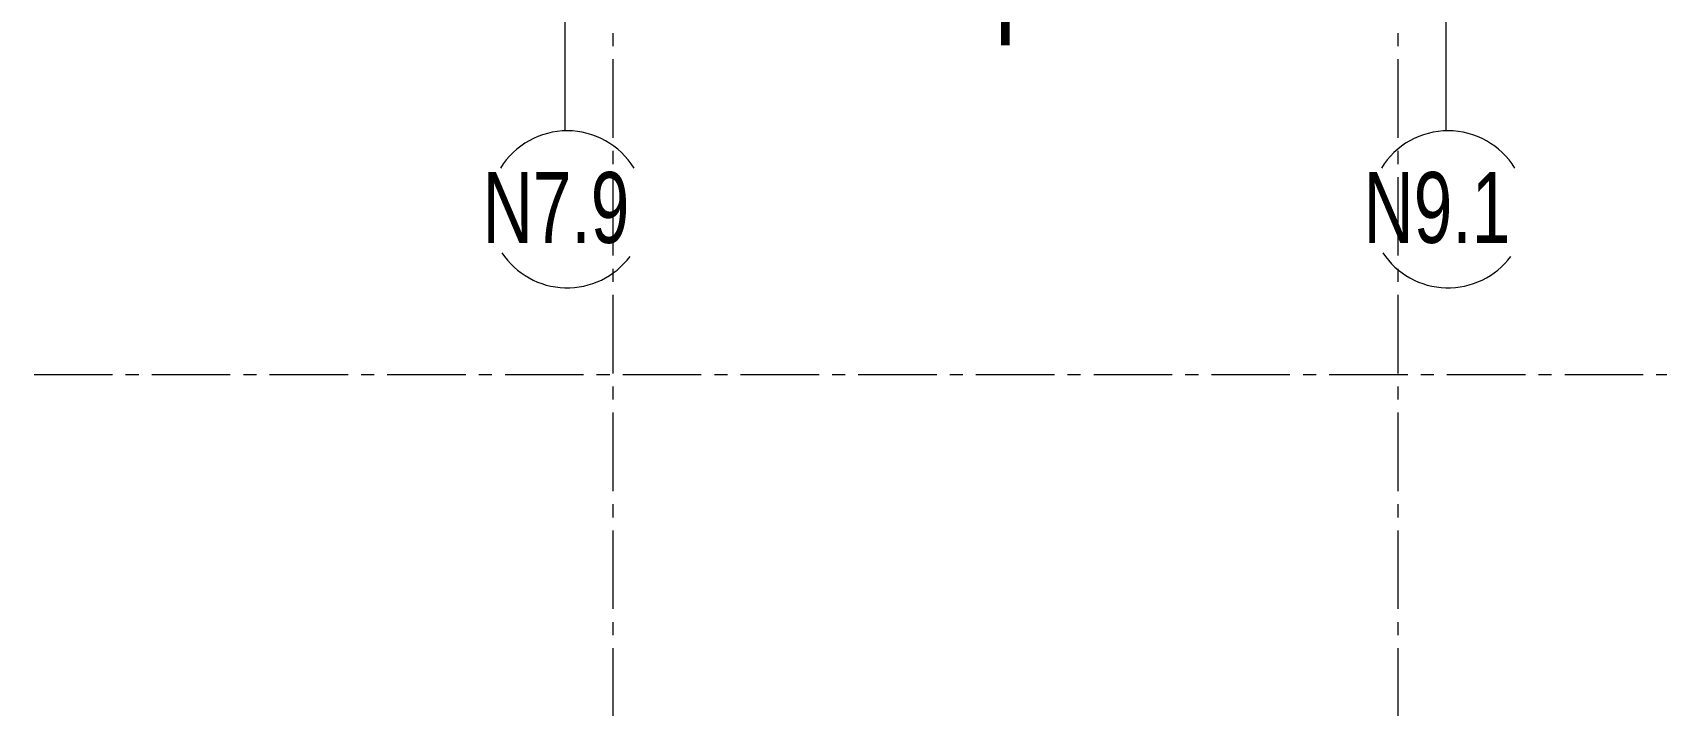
# Model space of a CAD drawing. Header units: inches. Extents: x -26012 to 27, y -11337 to 2082.
# Drawn here: x -23127 to -22382, y -465 to -156 of the extents above; entities that cross this region are included whole.
import ezdxf

# ---------------------------------------------------------------- set-up
doc = ezdxf.new("R2010")
doc.units = ezdxf.units.IN
doc.header["$LTSCALE"] = 48
doc.header["$MEASUREMENT"] = 0
doc.linetypes.add('A_Column Grid$0$CENTER2', pattern=[1.125, 0.75, -0.125, 0.125, -0.125])
doc.linetypes.add('Matchline$0$DASHED', pattern=[0.75, 0.5, -0.25])
for name, color, linetype in [('A106$0$A-GRID-GRDP0-14', 8, 'Continuous'), ('A106$0$A-GRID-IDP0-14', 8, 'Continuous'), ('A605$0$A-GRID-GRDP0-14', 8, 'Continuous'), ('A605$0$A-GRID-IDP0-14', 8, 'Continuous'), ('A_Column Grid$0$A-GRID-1D1-15', 8, 'A_Column Grid$0$CENTER2'), ('A_Column Grid$0$A-GRID-GRD1-15', 8, 'A_Column Grid$0$CENTER2'), ('Matchline$0$Match Line', 5, 'Matchline$0$DASHED'), ('XREF', 8, 'Continuous')]:
    doc.layers.add(name, color=color, linetype=linetype)
doc.styles.add('A106$0$style-Arial', font='arial.ttf')
doc.styles.add('A605$0$style-Arial', font='arial.ttf')
doc.styles.add('A_Column Grid$0$Style-Arial', font='arial.ttf')

# ---------------------------------------------------------------- blocks, each defined once
blk = doc.blocks.new('A106')
at = {"layer": 'A106$0$A-GRID-GRDP0-14', "lineweight": 0}
for p, q in [((-22883.02, 425.41), (-22883.02, -201.12)), ((-22479.02, 425.41), (-22479.02, -201.12))]:
    blk.add_line(p, q, dxfattribs=at)
at = {"layer": 'A106$0$A-GRID-IDP0-14', "lineweight": 13}
for centre, start, end in [((-22881.98, -237.12), 31.64573, 148.29176), ((-22477.98, -237.12), 31.64573, 148.29176), ((-22881.98, -237.12), 213.51332, 323.17519), ((-22477.98, -237.12), 213.51332, 323.17519)]:
    blk.add_arc(centre, 36, start, end, dxfattribs=at)
at = {"layer": 'A106$0$A-GRID-IDP0-14', "lineweight": 13, "style": 'A106$0$style-Arial', "width": 0.701538}
for s, p in [('N7.9', (-22920.75, -252.52)), ('N9.1', (-22516.75, -252.52))]:
    blk.add_text(s, height=32.5, dxfattribs=at).set_placement(p)
blk = doc.blocks.new('Matchline')
at = {"layer": 'Matchline$0$Match Line', "color": 5, "lineweight": 0, "const_width": 4}
blk.add_lwpolyline([(-22681.02, 2080.37), (-22681.02, -161.85)], dxfattribs=at)
blk = doc.blocks.new('A605')
at = {"layer": 'A605$0$A-GRID-GRDP0-14', "lineweight": 0}
for p, q in [((-22883.02, 425.41), (-22883.02, -201.12)), ((-22479.02, 425.41), (-22479.02, -201.12))]:
    blk.add_line(p, q, dxfattribs=at)
at = {"layer": 'A605$0$A-GRID-IDP0-14', "lineweight": 13}
for centre, start, end in [((-22881.98, -237.12), 31.64573, 148.29176), ((-22477.98, -237.12), 31.64573, 148.29176), ((-22881.98, -237.12), 213.51332, 323.17519), ((-22477.98, -237.12), 213.51332, 323.17519)]:
    blk.add_arc(centre, 36, start, end, dxfattribs=at)
at = {"layer": 'A605$0$A-GRID-IDP0-14', "lineweight": 13, "style": 'A605$0$style-Arial', "width": 0.701538}
for s, p in [('N7.9', (-22920.75, -252.52)), ('N9.1', (-22516.75, -252.52))]:
    blk.add_text(s, height=32.5, dxfattribs=at).set_placement(p)
blk = doc.blocks.new('A_Column Grid')
at = {"layer": 'A_Column Grid$0$A-GRID-1D1-15', "linetype": 'Continuous', "lineweight": 13}
for centre, start, end in [((-22881.98, -237.12), 31.64573, 148.29176), ((-22477.98, -237.12), 31.64573, 148.29176), ((-22881.98, -237.12), 213.51332, 323.17519), ((-22477.98, -237.12), 213.51332, 323.17519)]:
    blk.add_arc(centre, 36, start, end, dxfattribs=at)
at = {"layer": 'A_Column Grid$0$A-GRID-GRD1-15', "lineweight": 0}
for p, q in [((-22861.02, 1667.67), (-22861.02, -2700.91)), ((-22501.02, 1667.67), (-22501.02, -2700.91)), ((-22883.02, 425.41), (-22883.02, -201.12)), ((-22479.02, 425.41), (-22479.02, -201.12)), ((-24638.51, -312.84), (-20840.23, -312.84))]:
    blk.add_line(p, q, dxfattribs=at)
at = {"layer": 'A_Column Grid$0$A-GRID-1D1-15', "linetype": 'Continuous', "lineweight": 13, "style": 'A_Column Grid$0$Style-Arial', "width": 0.701538}
for s, p in [('N7.9', (-22920.75, -252.52)), ('N9.1', (-22516.75, -252.52))]:
    blk.add_text(s, height=32.5, dxfattribs=at).set_placement(p)

msp = doc.modelspace()

# ---------------------------------------------------------------- block references
at = {"layer": 'XREF'}
for name in ['Matchline', 'A_Column Grid', 'A106', 'A605']:
    msp.add_blockref(name, (0, 0), dxfattribs=at)

doc.saveas('drawing.dxf')
